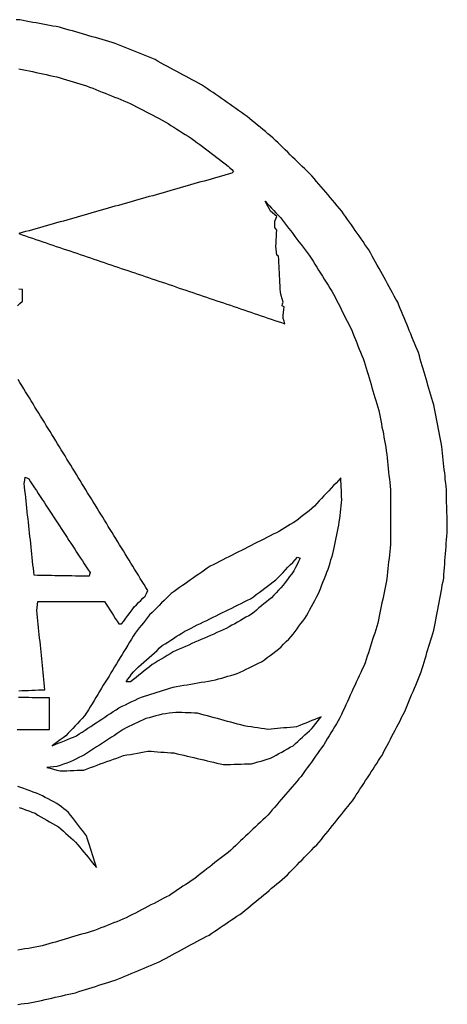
# Model space of a CAD drawing. Header units: millimetres. Extents: x 70 to 1184, y -1164 to -60.
# Drawn here: x 710 to 1184, y -1158 to -66 of the extents above; entities that cross this region are included whole.
import ezdxf

# ---------------------------------------------------------------- set-up
doc = ezdxf.new("R2010")
doc.units = ezdxf.units.MM

msp = doc.modelspace()

# ---------------------------------------------------------------- linework, layer by layer
for points in [[(707.8, -1157.9), (711.6, -1157.4), (715.4, -1156.9), (719.2, -1156.5), (723, -1156), (726.8, -1155.2), (730.5, -1154.3), (734.3, -1153.5), (738.1, -1152.6), (741.8, -1151.8), (745.6, -1150.9), (749.4, -1150.1), (753.2, -1149.2), (756.9, -1148.4), (760.7, -1147.5), (764.5, -1146.7), (768.2, -1145.8), (772, -1145), (775.7, -1143.8), (779.3, -1142.7), (783, -1141.5), (786.7, -1140.3), (790.3, -1139.2), (794, -1138), (797.7, -1136.8), (801.3, -1135.7), (805, -1134.5), (808.7, -1133.3), (812.3, -1132.2), (816, -1131), (819.5, -1129.5), (823.1, -1128.1), (826.6, -1126.6), (830.2, -1125.2), (833.7, -1123.7), (837.2, -1122.2), (840.8, -1120.8), (844.3, -1119.3), (847.8, -1117.8), (851.4, -1116.4), (854.9, -1114.9), (858.5, -1113.5), (862, -1112), (865.4, -1110.2), (868.8, -1108.4), (872.2, -1106.5), (875.6, -1104.7), (879.1, -1102.9), (882.5, -1101.1), (885.9, -1099.2), (889.3, -1097.4), (892.7, -1095.6), (896.1, -1093.8), (899.5, -1091.9), (902.9, -1090.1), (906.4, -1088.3), (909.8, -1086.5), (913.2, -1084.6), (916.6, -1082.8), (920, -1081), (923.1, -1078.9), (926.2, -1076.8), (929.2, -1074.8), (932.3, -1072.7), (935.4, -1070.6), (938.5, -1068.5), (941.6, -1066.4), (944.7, -1064.3), (947.8, -1062.2), (950.8, -1060.2), (953.9, -1058.1), (957, -1056), (959.9, -1053.6), (962.9, -1051.1), (965.8, -1048.7), (968.8, -1046.2), (971.7, -1043.8), (974.6, -1041.4), (977.6, -1038.9), (980.5, -1036.5), (983.4, -1034.1), (986.4, -1031.6), (989.3, -1029.2), (992.2, -1026.8), (995.2, -1024.3), (998.1, -1021.9), (1001.1, -1019.4), (1004, -1017), (1006.7, -1014.2), (1009.4, -1011.4), (1012.1, -1008.6), (1014.9, -1005.9), (1017.6, -1003.1), (1020.3, -1000.3), (1023, -997.5), (1025.7, -994.7), (1028.4, -991.9), (1031.1, -989.1), (1033.9, -986.4), (1036.6, -983.6), (1039.3, -980.8), (1042, -978), (1044.5, -974.9), (1046.9, -971.9), (1049.4, -968.8), (1051.9, -965.7), (1054.3, -962.7), (1056.8, -959.6), (1059.3, -956.5), (1061.7, -953.5), (1064.2, -950.4), (1066.7, -947.3), (1069.1, -944.3), (1071.6, -941.2), (1074.1, -938.1), (1076.5, -935.1), (1079, -932), (1081.1, -928.8), (1083.1, -925.6), (1085.2, -922.4), (1087.2, -919.2), (1089.3, -916.1), (1091.4, -912.9), (1093.4, -909.7), (1095.5, -906.5), (1097.6, -903.3), (1099.6, -900.1), (1101.7, -896.9), (1103.8, -893.8), (1105.8, -890.6), (1107.9, -887.4), (1109.9, -884.2), (1112, -881), (1113.8, -877.6), (1115.6, -874.1), (1117.4, -870.7), (1119.1, -867.3), (1120.9, -863.9), (1122.7, -860.4), (1124.5, -857), (1126.3, -853.6), (1128.1, -850.1), (1129.9, -846.7), (1131.6, -843.3), (1133.4, -839.9), (1135.2, -836.4), (1137, -833), (1138.5, -829.3), (1140, -825.7), (1141.5, -822), (1143, -818.3), (1144.5, -814.7), (1146, -811), (1147.5, -807.3), (1149, -803.7), (1150.5, -800), (1152, -796.3), (1153.5, -792.7), (1155, -789), (1156.1, -785.5), (1157.2, -781.9), (1158.2, -778.4), (1159.3, -774.8), (1160.4, -771.3), (1161.5, -767.8), (1162.5, -764.2), (1163.6, -760.7), (1164.7, -757.2), (1165.8, -753.6), (1166.8, -750.1), (1167.9, -746.5), (1169, -743), (1169.7, -739.1), (1170.5, -735.3), (1171.2, -731.4), (1171.9, -727.5), (1172.7, -723.7), (1173.4, -719.8), (1174.1, -715.9), (1174.9, -712.1), (1175.6, -708.2), (1176.3, -704.3), (1177.1, -700.5), (1177.8, -696.6), (1178.5, -692.7), (1179.3, -688.9), (1180, -685), (1180.3, -681.1), (1180.6, -677.3), (1180.9, -673.4), (1181.1, -669.6), (1181.4, -665.7), (1181.7, -661.9), (1182, -658), (1182.3, -654.1), (1182.6, -650.3), (1182.9, -646.4), (1183.1, -642.6), (1183.4, -638.7), (1183.7, -634.9), (1184, -631), (1183.9, -627.3), (1183.8, -623.7), (1183.8, -620), (1183.7, -616.3), (1183.6, -612.7), (1183.5, -609), (1183.4, -605.3), (1183.3, -601.7), (1183.2, -598), (1183.2, -594.3), (1183.1, -590.7), (1183, -587), (1182.6, -583.3), (1182.2, -579.6), (1181.8, -575.9), (1181.5, -572.2), (1181.1, -568.5), (1180.7, -564.8), (1180.3, -561.2), (1179.9, -557.5), (1179.5, -553.8), (1179.2, -550.1), (1178.8, -546.4), (1178.4, -542.7), (1178, -539), (1177.2, -535.2), (1176.5, -531.3), (1175.8, -527.5), (1175, -523.7), (1174.2, -519.8), (1173.5, -516), (1172.8, -512.2), (1172, -508.3), (1171.2, -504.5), (1170.5, -500.7), (1169.8, -496.8), (1169, -493), (1167.9, -489.4), (1166.9, -485.8), (1165.8, -482.1), (1164.8, -478.5), (1163.7, -474.9), (1162.6, -471.2), (1161.6, -467.6), (1160.5, -464), (1159.4, -460.4), (1158.4, -456.8), (1157.3, -453.1), (1156.2, -449.5), (1155.2, -445.9), (1154.1, -442.2), (1153.1, -438.6), (1152, -435), (1150.6, -431.5), (1149.1, -428), (1147.7, -424.5), (1146.2, -421), (1144.8, -417.5), (1143.4, -414), (1141.9, -410.5), (1140.5, -407), (1139.1, -403.5), (1137.6, -400), (1136.2, -396.5), (1134.8, -393), (1133.3, -389.5), (1131.9, -386), (1130.4, -382.5), (1129, -379), (1127.1, -375.6), (1125.2, -372.2), (1123.4, -368.8), (1121.5, -365.4), (1119.6, -361.9), (1117.7, -358.5), (1115.8, -355.1), (1113.9, -351.7), (1112.1, -348.3), (1110.2, -344.9), (1108.3, -341.5), (1106.4, -338.1), (1104.5, -334.6), (1102.6, -331.2), (1100.8, -327.8), (1098.9, -324.4), (1097, -321), (1094.9, -317.9), (1092.7, -314.9), (1090.6, -311.8), (1088.4, -308.7), (1086.3, -305.6), (1084.1, -302.6), (1082, -299.5), (1079.9, -296.4), (1077.7, -293.4), (1075.6, -290.3), (1073.4, -287.2), (1071.3, -284.1), (1069.1, -281.1), (1067, -278), (1064.5, -275), (1061.9, -272), (1059.4, -269), (1056.8, -266), (1054.3, -263), (1051.8, -260), (1049.2, -257), (1046.7, -254), (1044.2, -251), (1041.6, -248), (1039.1, -245), (1036.5, -242), (1034, -239), (1031.3, -236.4), (1028.6, -233.8), (1025.9, -231.1), (1023.2, -228.5), (1020.6, -225.9), (1017.9, -223.2), (1015.2, -220.6), (1012.5, -218), (1009.8, -215.4), (1007.1, -212.8), (1004.4, -210.1), (1001.8, -207.5), (999.1, -204.9), (996.4, -202.2), (993.7, -199.6), (991, -197), (988.1, -194.6), (985.2, -192.2), (982.3, -189.8), (979.4, -187.4), (976.5, -185), (973.6, -182.6), (970.7, -180.2), (967.8, -177.8), (964.9, -175.4), (962, -173), (958.9, -170.8), (955.7, -168.6), (952.6, -166.4), (949.5, -164.2), (946.3, -162), (943.2, -159.8), (940.1, -157.6), (936.9, -155.4), (933.8, -153.2), (930.7, -151), (927.5, -148.8), (924.4, -146.6), (921.3, -144.4), (918.1, -142.2), (915, -140), (911.6, -138.1), (908.1, -136.2), (904.7, -134.4), (901.2, -132.5), (897.8, -130.6), (894.4, -128.8), (890.9, -126.9), (887.5, -125), (884.1, -123.1), (880.6, -121.2), (877.2, -119.4), (873.8, -117.5), (870.3, -115.6), (866.9, -113.8), (863.4, -111.9), (860, -110), (856.3, -108.5), (852.7, -107), (849, -105.5), (845.3, -104), (841.7, -102.5), (838, -101), (834.3, -99.5), (830.7, -98), (827, -96.5), (823.3, -95), (819.7, -93.5), (816, -92), (812.4, -90.9), (808.7, -89.9), (805.1, -88.8), (801.4, -87.8), (797.8, -86.7), (794.1, -85.6), (790.5, -84.6), (786.8, -83.5), (783.2, -82.5), (779.5, -81.4), (775.9, -80.4), (772.2, -79.3), (768.6, -78.2), (764.9, -77.2), (761.3, -76.1), (757.6, -75.1), (754, -74), (750.3, -73.3), (746.7, -72.7), (743, -72), (739.3, -71.3), (735.7, -70.7), (732, -70), (728.3, -69.3), (724.7, -68.7), (721, -68), (717.3, -67.3), (713.7, -66.7), (710, -66), (706.1, -65.7)], [(709, -120), (712.8, -120.8), (716.6, -121.6), (720.5, -122.5), (724.3, -123.3), (728.1, -124.1), (731.9, -124.9), (735.7, -125.7), (739.5, -126.5), (743.4, -127.4), (747.2, -128.2), (751, -129), (754.7, -130.1), (758.3, -131.2), (762, -132.3), (765.7, -133.4), (769.3, -134.6), (773, -135.7), (776.7, -136.8), (780.3, -137.9), (784, -139), (787.5, -140.4), (790.9, -141.8), (794.4, -143.2), (797.8, -144.5), (801.3, -145.9), (804.8, -147.3), (808.2, -148.7), (811.7, -150.1), (815.2, -151.5), (818.6, -152.8), (822.1, -154.2), (825.5, -155.6), (829, -157), (832.5, -158.8), (836.1, -160.6), (839.6, -162.5), (843.2, -164.3), (846.7, -166.1), (850.3, -167.9), (853.8, -169.7), (857.4, -171.5), (860.9, -173.4), (864.5, -175.2), (868, -177), (871.2, -179), (874.4, -181), (877.6, -183), (880.8, -185), (884, -187), (887.2, -189), (890.4, -191), (893.6, -193), (896.8, -195), (900, -197), (903.2, -199.4), (906.3, -201.8), (909.5, -204.2), (912.6, -206.5), (915.8, -208.9), (918.9, -211.3), (922.1, -213.7), (925.2, -216.1), (928.4, -218.5), (931.5, -220.8), (934.7, -223.2), (937.8, -225.6), (941, -228), (943, -230), (945, -232), (947, -234), (945, -236), (941.2, -237.1), (937.4, -238.2), (933.6, -239.2), (929.8, -240.3), (926, -241.4), (922.2, -242.5), (918.4, -243.6), (914.5, -244.6), (910.7, -245.7), (906.9, -246.8), (903.1, -247.9), (899.3, -249), (895.5, -250), (891.7, -251.1), (887.9, -252.2), (884.1, -253.3), (880.3, -254.4), (876.5, -255.5), (872.7, -256.5), (868.9, -257.6), (865.1, -258.7), (861.3, -259.8), (857.5, -260.9), (853.6, -261.9), (849.8, -263), (846, -264.1), (842.2, -265.2), (838.4, -266.3), (834.6, -267.3), (830.8, -268.4), (827, -269.5), (823.2, -270.6), (819.4, -271.7), (815.6, -272.7), (811.8, -273.8), (808, -274.9), (804.2, -276), (800.4, -277.1), (796.5, -278.1), (792.7, -279.2), (788.9, -280.3), (785.1, -281.4), (781.3, -282.5), (777.5, -283.5), (773.7, -284.6), (769.9, -285.7), (766.1, -286.8), (762.3, -287.9), (758.5, -289), (754.7, -290), (750.9, -291.1), (747.1, -292.2), (743.3, -293.3), (739.5, -294.4), (735.6, -295.4), (731.8, -296.5), (728, -297.6), (724.2, -298.7), (720.4, -299.8), (716.6, -300.8), (712.8, -301.9), (709, -303), (712.8, -304.3), (716.6, -305.6), (720.3, -306.8), (724.1, -308.1), (727.9, -309.4), (731.7, -310.7), (735.5, -312), (739.3, -313.3), (743, -314.5), (746.8, -315.8), (750.6, -317.1), (754.4, -318.4), (758.2, -319.7), (761.9, -320.9), (765.7, -322.2), (769.5, -323.5), (773.3, -324.8), (777.1, -326.1), (780.9, -327.4), (784.6, -328.6), (788.4, -329.9), (792.2, -331.2), (796, -332.5), (799.8, -333.8), (803.6, -335.1), (807.3, -336.3), (811.1, -337.6), (814.9, -338.9), (818.7, -340.2), (822.5, -341.5), (826.2, -342.7), (830, -344), (833.8, -345.3), (837.6, -346.6), (841.4, -347.9), (845.2, -349.2), (848.9, -350.4), (852.7, -351.7), (856.5, -353), (860.3, -354.3), (864.1, -355.6), (867.8, -356.8), (871.6, -358.1), (875.4, -359.4), (879.2, -360.7), (883, -362), (886.8, -363.3), (890.5, -364.5), (894.3, -365.8), (898.1, -367.1), (901.9, -368.4), (905.7, -369.7), (909.4, -370.9), (913.2, -372.2), (917, -373.5), (920.8, -374.8), (924.6, -376.1), (928.4, -377.4), (932.1, -378.6), (935.9, -379.9), (939.7, -381.2), (943.5, -382.5), (947.3, -383.8), (951.1, -385.1), (954.8, -386.3), (958.6, -387.6), (962.4, -388.9), (966.2, -390.2), (970, -391.5), (973.7, -392.7), (977.5, -394), (981.3, -395.3), (985.1, -396.6), (988.9, -397.9), (992.7, -399.2), (996.4, -400.4), (1000.2, -401.7), (1004, -403), (1003, -400), (1002, -397), (1002.2, -393.8), (1002.5, -390.5), (1002.8, -387.2), (1003, -384), (1001, -383), (1001.5, -381), (1002, -379), (1001, -375.3), (1000, -371.7), (999, -368), (998.8, -364.4), (998.6, -360.7), (998.5, -357.1), (998.3, -353.5), (998.1, -349.8), (997.9, -346.2), (997.7, -342.5), (997.5, -338.9), (997.4, -335.3), (997.2, -331.6), (997, -328), (995, -327), (994.7, -323.7), (994.3, -320.3), (994, -317), (994.2, -313.4), (994.4, -309.8), (994.6, -306.2), (994.8, -302.6), (995, -299), (993, -296), (993, -292.5), (993, -289), (994, -286.5), (995, -284), (992.7, -282), (990.3, -280), (988, -278), (986.5, -275.2), (985, -272.5), (983.5, -269.8), (982, -267), (984.4, -269.6), (986.9, -272.1), (989.3, -274.7), (991.7, -277.3), (994.1, -279.9), (996.6, -282.4), (999, -285), (1001.3, -288), (1003.6, -291), (1005.9, -294), (1008.1, -297), (1010.4, -300), (1012.7, -303), (1015, -306), (1017.3, -309), (1019.6, -312), (1021.9, -315), (1024.1, -318), (1026.4, -321), (1028.7, -324), (1031, -327), (1033.1, -330.3), (1035.2, -333.6), (1037.2, -336.9), (1039.3, -340.2), (1041.4, -343.5), (1043.5, -346.8), (1045.5, -350.2), (1047.6, -353.5), (1049.7, -356.8), (1051.8, -360.1), (1053.8, -363.4), (1055.9, -366.7), (1058, -370), (1059.7, -373.3), (1061.3, -376.7), (1063, -380), (1064.7, -383.3), (1066.3, -386.7), (1068, -390), (1069.7, -393.3), (1071.3, -396.7), (1073, -400), (1074.7, -403.3), (1076.3, -406.7), (1078, -410), (1079.4, -413.5), (1080.8, -417), (1082.2, -420.5), (1083.6, -424), (1085, -427.5), (1086.4, -431), (1087.8, -434.5), (1089.2, -438), (1090.6, -441.5), (1092, -445), (1093.1, -448.6), (1094.1, -452.2), (1095.2, -455.8), (1096.3, -459.4), (1097.3, -463), (1098.4, -466.6), (1099.5, -470.2), (1100.5, -473.8), (1101.6, -477.4), (1102.7, -481), (1103.7, -484.6), (1104.8, -488.2), (1105.9, -491.8), (1106.9, -495.4), (1108, -499), (1108.7, -502.7), (1109.5, -506.5), (1110.2, -510.2), (1110.9, -513.9), (1111.6, -517.6), (1112.4, -521.4), (1113.1, -525.1), (1113.8, -528.8), (1114.5, -532.5), (1115.3, -536.3), (1116, -540), (1116.4, -543.9), (1116.8, -547.8), (1117.2, -551.8), (1117.7, -555.7), (1118.1, -559.6), (1118.5, -563.5), (1118.9, -567.4), (1119.3, -571.3), (1119.8, -575.2), (1120.2, -579.2), (1120.6, -583.1), (1121, -587), (1121, -590.8), (1121, -594.6), (1121, -598.4), (1121, -602.2), (1121, -606.1), (1121, -609.9), (1121, -613.7), (1121, -617.5), (1121, -621.3), (1121, -625.1), (1121, -628.9), (1121, -632.8), (1121, -636.6), (1121, -640.4), (1121, -644.2), (1121, -648), (1120.6, -651.8), (1120.2, -655.6), (1119.8, -659.4), (1119.4, -663.2), (1119, -667), (1118.6, -670.8), (1118.2, -674.6), (1117.8, -678.4), (1117.4, -682.2), (1117, -686), (1116.2, -689.8), (1115.5, -693.5), (1114.7, -697.3), (1113.9, -701.1), (1113.2, -704.8), (1112.4, -708.6), (1111.6, -712.4), (1110.8, -716.2), (1110.1, -719.9), (1109.3, -723.7), (1108.5, -727.5), (1107.8, -731.2), (1107, -735), (1105.8, -738.7), (1104.7, -742.3), (1103.5, -746), (1102.3, -749.7), (1101.2, -753.3), (1100, -757), (1098.8, -760.7), (1097.7, -764.3), (1096.5, -768), (1095.3, -771.7), (1094.2, -775.3), (1093, -779), (1091.4, -782.6), (1089.7, -786.2), (1088.1, -789.8), (1086.4, -793.4), (1084.8, -796.9), (1083.1, -800.5), (1081.5, -804.1), (1079.8, -807.7), (1078.2, -811.3), (1076.5, -814.9), (1074.9, -818.5), (1073.2, -822.1), (1071.6, -825.6), (1069.9, -829.2), (1068.3, -832.8), (1066.6, -836.4), (1065, -840), (1063, -843.3), (1061, -846.7), (1059, -850), (1057, -853.3), (1055, -856.7), (1053, -860), (1051, -863.3), (1049, -866.7), (1047, -870), (1044.7, -873.2), (1042.5, -876.4), (1040.2, -879.5), (1037.9, -882.7), (1035.6, -885.9), (1033.4, -889.1), (1031.1, -892.3), (1028.8, -895.5), (1026.5, -898.6), (1024.3, -901.8), (1022, -905), (1019.5, -907.9), (1017.1, -910.7), (1014.6, -913.6), (1012.1, -916.5), (1009.7, -919.3), (1007.2, -922.2), (1004.7, -925.1), (1002.3, -927.9), (999.8, -930.8), (997.3, -933.7), (994.9, -936.5), (992.4, -939.4), (989.9, -942.3), (987.5, -945.1), (985, -948), (982.3, -950.6), (979.5, -953.2), (976.8, -955.8), (974.1, -958.4), (971.3, -961), (968.6, -963.6), (965.9, -966.2), (963.1, -968.8), (960.4, -971.4), (957.7, -974), (954.9, -976.6), (952.2, -979.2), (949.5, -981.8), (946.7, -984.4), (944, -987), (941.1, -989.3), (938.1, -991.6), (935.2, -993.9), (932.3, -996.1), (929.4, -998.4), (926.4, -1000.7), (923.5, -1003), (920.6, -1005.3), (917.6, -1007.6), (914.7, -1009.9), (911.8, -1012.1), (908.9, -1014.4), (905.9, -1016.7), (903, -1019), (900, -1021), (897, -1023), (894, -1025), (891, -1027), (888, -1029), (885, -1031), (882, -1033), (879, -1035), (876, -1037), (872.6, -1038.8), (869.1, -1040.6), (865.7, -1042.4), (862.3, -1044.1), (858.9, -1045.9), (855.4, -1047.7), (852, -1049.5), (848.6, -1051.3), (845.1, -1053.1), (841.7, -1054.9), (838.3, -1056.6), (834.9, -1058.4), (831.4, -1060.2), (828, -1062), (824.5, -1063.4), (821, -1064.8), (817.5, -1066.2), (814, -1067.6), (810.5, -1069), (807, -1070.4), (803.5, -1071.8), (800, -1073.2), (796.5, -1074.6), (793, -1076), (789.4, -1077.1), (785.8, -1078.1), (782.1, -1079.2), (778.5, -1080.2), (774.9, -1081.3), (771.2, -1082.4), (767.6, -1083.4), (764, -1084.5), (760.4, -1085.6), (756.8, -1086.6), (753.1, -1087.7), (749.5, -1088.8), (745.9, -1089.8), (742.2, -1090.9), (738.6, -1091.9), (735, -1093), (731.2, -1093.7), (727.3, -1094.4), (723.5, -1095.1), (719.6, -1095.8), (715.8, -1096.5), (711.9, -1097.2), (708.1, -1097.8)], [(707.7, -383), (710.3, -380.5), (713, -378), (713, -374.8), (713, -371.5), (713, -368.2), (713, -365), (709.1, -364.6)], [(709, -810), (712.6, -809.9), (716.2, -809.8), (719.9, -809.6), (723.5, -809.5), (727.1, -809.4), (730.8, -809.2), (734.4, -809.1), (738, -809), (737.6, -805.2), (737.2, -801.3), (736.8, -797.5), (736.4, -793.7), (736, -789.9), (735.7, -786), (735.3, -782.2), (734.9, -778.4), (734.5, -774.6), (734.1, -770.7), (733.7, -766.9), (733.3, -763.1), (732.9, -759.3), (732.5, -755.4), (732.1, -751.6), (731.7, -747.8), (731.3, -744), (731, -740.1), (730.6, -736.3), (730.2, -732.5), (729.8, -728.7), (729.4, -724.8), (729, -721), (729.3, -717.7), (729.7, -714.3), (730, -711), (733.9, -711), (737.8, -711), (741.7, -711), (745.6, -711), (749.5, -711), (753.4, -711), (757.3, -711), (761.2, -711), (765.1, -711), (768.9, -711), (772.8, -711), (776.7, -711), (780.6, -711), (784.5, -711), (788.4, -711), (792.3, -711), (796.2, -711), (800.1, -711), (804, -711), (806, -714.1), (808, -717.2), (810, -720.4), (812, -723.5), (814, -726.6), (816, -729.8), (818, -732.9), (820, -736), (823, -736), (825.3, -732.8), (827.7, -729.7), (830, -726.5), (832.3, -723.3), (834.7, -720.2), (837, -717), (839.4, -714.6), (841.8, -712.2), (844.2, -709.8), (846.6, -707.4), (849, -705), (850.5, -702), (852, -699), (849.9, -695.6), (847.8, -692.2), (845.7, -688.8), (843.7, -685.4), (841.6, -682), (839.5, -678.6), (837.4, -675.2), (835.3, -671.8), (833.2, -668.5), (831.2, -665.1), (829.1, -661.7), (827, -658.3), (824.9, -654.9), (822.8, -651.5), (820.7, -648.1), (818.6, -644.7), (816.6, -641.3), (814.5, -637.9), (812.4, -634.5), (810.3, -631.1), (808.2, -627.7), (806.1, -624.3), (804.1, -620.9), (802, -617.5), (799.9, -614.1), (797.8, -610.7), (795.7, -607.4), (793.6, -604), (791.5, -600.6), (789.5, -597.2), (787.4, -593.8), (785.3, -590.4), (783.2, -587), (781.1, -583.6), (779, -580.2), (777, -576.8), (774.9, -573.4), (772.8, -570), (770.7, -566.6), (768.6, -563.2), (766.5, -559.8), (764.5, -556.4), (762.4, -553), (760.3, -549.6), (758.2, -546.3), (756.1, -542.9), (754, -539.5), (751.9, -536.1), (749.9, -532.7), (747.8, -529.3), (745.7, -525.9), (743.6, -522.5), (741.5, -519.1), (739.4, -515.7), (737.4, -512.3), (735.3, -508.9), (733.2, -505.5), (731.1, -502.1), (729, -498.7), (726.9, -495.3), (724.8, -491.9), (722.8, -488.5), (720.7, -485.2), (718.6, -481.8), (716.5, -478.4), (714.4, -475), (712.3, -471.6), (710.3, -468.2), (708.2, -464.8)], [(707.2, -853), (711.1, -853), (715.1, -853), (719.1, -853), (723.1, -853), (727.1, -853), (731.1, -853), (735, -853), (739, -853), (743, -853), (743, -849.1), (743, -845.2), (743, -841.3), (743, -837.4), (743, -833.6), (743, -829.7), (743, -825.8), (743, -821.9), (743, -818), (739.2, -818), (735.4, -817.9), (731.5, -817.9), (727.7, -817.8), (723.9, -817.8), (720.1, -817.7), (716.3, -817.7), (712.5, -817.6), (708.6, -817.6)], [(709.5, -939.5), (713, -940.8), (716.5, -942.1), (720, -943.4), (723.5, -944.7), (727, -946), (730.2, -947.9), (733.5, -949.8), (736.8, -951.6), (740, -953.5), (743.2, -955.4), (746.5, -957.2), (749.8, -959.1), (753, -961), (755.7, -963.4), (758.4, -965.9), (761.1, -968.3), (763.9, -970.7), (766.6, -973.1), (769.3, -975.6), (772, -978), (774.3, -980.8), (776.6, -983.6), (778.9, -986.4), (781.2, -989.2), (783.5, -992), (785.8, -994.8), (788.1, -997.6), (790.4, -1000.4), (792.7, -1003.2), (795, -1006), (793.9, -1002.5), (792.8, -999), (791.7, -995.5), (790.6, -992), (789.5, -988.5), (788.4, -985), (787.3, -981.5), (786.2, -978), (785.1, -974.5), (784, -971), (784, -971), (781.8, -968.1), (779.6, -965.2), (777.3, -962.3), (775.1, -959.4), (772.9, -956.6), (770.7, -953.7), (768.4, -950.8), (766.2, -947.9), (764, -945), (761.4, -943), (758.8, -941), (756.2, -939), (753.6, -937), (751, -935), (747.8, -933.3), (744.7, -931.7), (741.5, -930), (738.3, -928.3), (735.2, -926.7), (732, -925), (728.5, -923.7), (725.1, -922.5), (721.6, -921.2), (718.2, -919.9), (714.7, -918.6), (711.3, -917.4), (707.8, -916.1)]]:
    msp.add_lwpolyline(points)
for points in [[(716, -573), (718, -574), (720, -575), (722.1, -578.2), (724.2, -581.5), (726.4, -584.8), (728.5, -588), (730.6, -591.2), (732.8, -594.5), (734.9, -597.8), (737, -601), (739.1, -604.2), (741.2, -607.5), (743.4, -610.8), (745.5, -614), (747.6, -617.2), (749.8, -620.5), (751.9, -623.8), (754, -627), (756.1, -630.2), (758.2, -633.5), (760.4, -636.8), (762.5, -640), (764.6, -643.2), (766.8, -646.5), (768.9, -649.8), (771, -653), (773.1, -656.2), (775.2, -659.5), (777.4, -662.8), (779.5, -666), (781.6, -669.2), (783.8, -672.5), (785.9, -675.8), (788, -679), (787.5, -681), (787, -683), (783.2, -682.9), (779.4, -682.9), (775.6, -682.8), (771.8, -682.8), (767.9, -682.7), (764.1, -682.6), (760.3, -682.6), (756.5, -682.5), (752.7, -682.4), (748.9, -682.4), (745.1, -682.3), (741.2, -682.2), (737.4, -682.2), (733.6, -682.1), (729.8, -682.1), (726, -682), (725.6, -678.1), (725.2, -674.2), (724.7, -670.2), (724.3, -666.3), (723.9, -662.4), (723.5, -658.5), (723, -654.5), (722.6, -650.6), (722.2, -646.7), (721.8, -642.8), (721.3, -638.8), (720.9, -634.9), (720.5, -631), (720.1, -627.1), (719.7, -623.2), (719.2, -619.2), (718.8, -615.3), (718.4, -611.4), (718, -607.5), (717.5, -603.5), (717.1, -599.6), (716.7, -595.7), (716.3, -591.8), (715.8, -587.8), (715.4, -583.9), (715, -580), (715.5, -576.5), (716, -573)], [(1066, -574), (1063.3, -576.8), (1060.7, -579.7), (1058, -582.5), (1055.3, -585.3), (1052.7, -588.2), (1050, -591), (1047.3, -593.8), (1044.7, -596.7), (1042, -599.5), (1039.3, -602.3), (1036.7, -605.2), (1034, -608), (1031, -610.3), (1028, -612.7), (1025, -615), (1022, -617.3), (1019, -619.7), (1016, -622), (1013, -623.8), (1010, -625.7), (1007, -627.5), (1004, -629.3), (1001, -631.2), (998, -633), (994.5, -634.8), (991, -636.5), (987.5, -638.3), (984, -640.1), (980.5, -641.9), (977, -643.6), (973.5, -645.4), (970, -647.2), (966.5, -649), (963, -650.7), (959.5, -652.5), (956, -654.3), (952.5, -656), (949, -657.8), (945.5, -659.6), (942, -661.4), (938.5, -663.1), (935, -664.9), (931.5, -666.7), (928, -668.5), (924.5, -670.2), (921, -672), (917.9, -674.1), (914.9, -676.3), (911.8, -678.4), (908.7, -680.6), (905.6, -682.7), (902.6, -684.9), (899.5, -687), (896.4, -689.1), (893.4, -691.3), (890.3, -693.4), (887.2, -695.6), (884.1, -697.7), (881.1, -699.9), (878, -702), (875.3, -704.7), (872.7, -707.3), (870, -710), (867.3, -712.7), (864.7, -715.3), (862, -718), (859.3, -720.7), (856.7, -723.3), (854, -726), (851.7, -728.9), (849.4, -731.7), (847.1, -734.6), (844.9, -737.4), (842.6, -740.3), (840.3, -743.1), (838, -746), (835.9, -749.4), (833.9, -752.8), (831.8, -756.2), (829.7, -759.6), (827.6, -763), (825.6, -766.4), (823.5, -769.9), (821.4, -773.3), (819.3, -776.7), (817.3, -780.1), (815.2, -783.5), (813.1, -786.9), (811, -790.3), (809, -793.7), (806.9, -797.1), (804.8, -800.5), (802.7, -803.9), (800.7, -807.3), (798.6, -810.7), (796.5, -814.1), (794.4, -817.6), (792.4, -821), (790.3, -824.4), (788.2, -827.8), (786.1, -831.2), (784.1, -834.6), (782, -838), (779.4, -840.8), (776.8, -843.5), (774.1, -846.2), (771.5, -849), (768.9, -851.8), (766.2, -854.5), (763.6, -857.2), (761, -860), (758, -862.2), (755, -864.4), (752, -866.6), (749, -868.8), (746, -871), (749.4, -869.6), (752.8, -868.2), (756.1, -866.9), (759.5, -865.5), (762.9, -864.1), (766.2, -862.8), (769.6, -861.4), (773, -860), (776.1, -857.9), (779.3, -855.9), (782.4, -853.8), (785.5, -851.7), (788.7, -849.7), (791.8, -847.6), (794.9, -845.5), (798.1, -843.5), (801.2, -841.4), (804.3, -839.3), (807.5, -837.3), (810.6, -835.2), (813.7, -833.1), (816.9, -831.1), (820, -829), (823.6, -827.3), (827.1, -825.6), (830.7, -823.9), (834.3, -822.1), (837.9, -820.4), (841.4, -818.7), (845, -817), (848.5, -815.9), (852, -814.8), (855.5, -813.7), (859, -812.6), (862.5, -811.5), (866, -810.4), (869.5, -809.3), (873, -808.2), (876.5, -807.1), (880, -806), (883.9, -805.3), (887.8, -804.7), (891.8, -804), (895.7, -803.3), (899.6, -802.7), (903.5, -802), (907.4, -801.3), (911.3, -800.7), (915.2, -800), (919.2, -799.3), (923.1, -798.7), (927, -798), (930.4, -797), (933.9, -796), (937.3, -795), (940.7, -794), (944.1, -793), (947.6, -792), (951, -791), (954.4, -789.4), (957.8, -787.8), (961.1, -786.1), (964.5, -784.5), (967.9, -782.9), (971.2, -781.2), (974.6, -779.6), (978, -778), (981.2, -775.7), (984.3, -773.3), (987.5, -771), (990.7, -768.7), (993.8, -766.3), (997, -764), (999.8, -761.2), (1002.6, -758.4), (1005.4, -755.6), (1008.2, -752.8), (1011, -750), (1013.1, -747.1), (1015.2, -744.2), (1017.4, -741.4), (1019.5, -738.5), (1021.6, -735.6), (1023.8, -732.8), (1025.9, -729.9), (1028, -727), (1029.9, -723.6), (1031.7, -720.1), (1033.6, -716.7), (1035.4, -713.3), (1037.3, -709.9), (1039.1, -706.4), (1041, -703), (1042.4, -699.5), (1043.8, -696), (1045.1, -692.5), (1046.5, -689), (1047.9, -685.5), (1049.2, -682), (1050.6, -678.5), (1052, -675), (1053, -671.7), (1054, -668.3), (1055, -665), (1056, -661.7), (1057, -658.3), (1058, -655), (1058.7, -651.4), (1059.4, -647.8), (1060.1, -644.2), (1060.8, -640.6), (1061.5, -637), (1062.2, -633.4), (1062.9, -629.8), (1063.6, -626.2), (1064.3, -622.6), (1065, -619), (1065.3, -615.5), (1065.7, -612), (1066, -608.5), (1066.3, -605), (1066.7, -601.5), (1067, -598), (1066.9, -594.6), (1066.7, -591.1), (1066.6, -587.7), (1066.4, -584.3), (1066.3, -580.9), (1066.1, -577.4), (1066, -574)], [(1021, -663), (1019.2, -666.5), (1017.5, -670), (1015.8, -673.5), (1014, -677), (1011.6, -680.2), (1009.2, -683.4), (1006.8, -686.6), (1004.4, -689.8), (1002, -693), (999.4, -695.8), (996.8, -698.6), (994.2, -701.4), (991.6, -704.2), (989, -707), (986.2, -709.2), (983.5, -711.5), (980.8, -713.8), (978, -716), (975.2, -718.2), (972.5, -720.5), (969.8, -722.8), (967, -725), (963.9, -726.8), (960.8, -728.6), (957.7, -730.3), (954.6, -732.1), (951.4, -733.9), (948.3, -735.7), (945.2, -737.4), (942.1, -739.2), (939, -741), (935.5, -742.5), (932.1, -744.1), (928.6, -745.6), (925.1, -747.1), (921.6, -748.6), (918.2, -750.2), (914.7, -751.7), (911.2, -753.2), (907.8, -754.8), (904.3, -756.3), (900.8, -757.8), (897.4, -759.4), (893.9, -760.9), (890.4, -762.4), (886.9, -763.9), (883.5, -765.5), (880, -767), (876.7, -769), (873.4, -771), (870.1, -773), (866.9, -775), (863.6, -777), (860.3, -779), (857, -781), (854, -783.4), (851, -785.8), (848, -788.1), (845, -790.5), (842, -792.9), (839, -795.2), (836, -797.6), (833, -800), (830.5, -800), (828, -800), (830, -797.2), (832, -794.5), (834, -791.8), (836, -789), (838.9, -786.4), (841.8, -783.7), (844.7, -781.1), (847.6, -778.5), (850.5, -775.8), (853.5, -773.2), (856.4, -770.5), (859.3, -767.9), (862.2, -765.3), (865.1, -762.6), (868, -760), (871.1, -758), (874.2, -756), (877.4, -754), (880.5, -752), (883.6, -750), (886.8, -748), (889.9, -746), (893, -744), (896.5, -742.3), (900, -740.6), (903.4, -738.9), (906.9, -737.1), (910.4, -735.4), (913.9, -733.7), (917.3, -732), (920.8, -730.3), (924.3, -728.6), (927.8, -726.9), (931.2, -725.1), (934.7, -723.4), (938.2, -721.7), (941.7, -720), (945.1, -718.3), (948.6, -716.6), (952.1, -714.9), (955.6, -713.1), (959, -711.4), (962.5, -709.7), (966, -708), (969.1, -705.7), (972.2, -703.3), (975.3, -701), (978.4, -698.7), (981.6, -696.3), (984.7, -694), (987.8, -691.7), (990.9, -689.3), (994, -687), (996.7, -684.2), (999.3, -681.4), (1002, -678.7), (1004.7, -675.9), (1007.3, -673.1), (1010, -670.3), (1012.7, -667.6), (1015.3, -664.8), (1018, -662), (1021, -663)], [(740, -895), (743.8, -896), (747.5, -897), (751.2, -898), (755, -899), (758.7, -898.9), (762.4, -898.7), (766.1, -898.6), (769.9, -898.4), (773.6, -898.3), (777.3, -898.1), (781, -898), (784.7, -896.7), (788.3, -895.3), (792, -894), (795.7, -892.7), (799.3, -891.3), (803, -890), (806.7, -888.7), (810.3, -887.3), (814, -886), (817.7, -884.7), (821.3, -883.3), (825, -882), (828.9, -881.3), (832.7, -880.6), (836.6, -879.9), (840.4, -879.1), (844.3, -878.4), (848.1, -877.7), (852, -877), (855.6, -877.2), (859.2, -877.5), (862.9, -877.8), (866.5, -878), (870.1, -878.2), (873.8, -878.5), (877.4, -878.8), (881, -879), (884.7, -879.9), (888.3, -880.7), (892, -881.6), (895.7, -882.5), (899.3, -883.3), (903, -884.2), (906.7, -885.1), (910.3, -885.9), (914, -886.8), (917.7, -887.7), (921.3, -888.5), (925, -889.4), (928.7, -890.3), (932.3, -891.1), (936, -892), (939.9, -891.9), (943.8, -891.8), (947.6, -891.6), (951.5, -891.5), (955.4, -891.4), (959.2, -891.2), (963.1, -891.1), (967, -891), (970.5, -890), (974, -889), (977.5, -888), (981, -887), (984.5, -886), (988, -885), (991.1, -883.2), (994.2, -881.5), (997.4, -879.8), (1000.5, -878), (1003.6, -876.2), (1006.8, -874.5), (1009.9, -872.8), (1013, -871), (1015.6, -868.6), (1018.2, -866.2), (1020.9, -863.9), (1023.5, -861.5), (1026.1, -859.1), (1028.8, -856.8), (1031.4, -854.4), (1034, -852), (1036, -849.4), (1038, -846.8), (1040, -844.2), (1042, -841.6), (1044, -839), (1040.6, -840.4), (1037.2, -841.8), (1033.9, -843.1), (1030.5, -844.5), (1027.1, -845.9), (1023.8, -847.2), (1020.4, -848.6), (1017, -850), (1013.4, -850.3), (1009.9, -850.7), (1006.3, -851), (1002.8, -851.3), (999.2, -851.7), (995.7, -852), (992.1, -852.3), (988.6, -852.7), (985, -853), (981.3, -852.4), (977.6, -851.9), (973.9, -851.3), (970.1, -850.7), (966.4, -850.1), (962.7, -849.6), (959, -849), (955.3, -848), (951.6, -847), (947.9, -846), (944.1, -845), (940.4, -844), (936.7, -843), (933, -842), (929.3, -841), (925.6, -840), (921.9, -839), (918.1, -838), (914.4, -837), (910.7, -836), (907, -835), (903.6, -834.9), (900.1, -834.7), (896.7, -834.6), (893.3, -834.4), (889.9, -834.3), (886.4, -834.1), (883, -834), (879.2, -834.5), (875.5, -835), (871.8, -835.5), (868, -836), (864.4, -837), (860.8, -838), (857.2, -839), (853.6, -840), (850, -841), (846.9, -842.4), (843.7, -843.9), (840.6, -845.3), (837.4, -846.7), (834.3, -848.1), (831.1, -849.6), (828, -851), (824.7, -853.1), (821.4, -855.3), (818.1, -857.4), (814.9, -859.6), (811.6, -861.7), (808.3, -863.9), (805, -866), (801.7, -868.1), (798.4, -870.3), (795.1, -872.4), (791.9, -874.6), (788.6, -876.7), (785.3, -878.9), (782, -881), (778.8, -882.6), (775.6, -884.2), (772.4, -885.8), (769.2, -887.4), (766, -889), (762.2, -890.2), (758.5, -891.5), (754.8, -892.8), (751, -894), (747.3, -894.3), (743.7, -894.7), (740, -895)]]:
    msp.add_lwpolyline(points, close=True)

doc.saveas('drawing.dxf')
